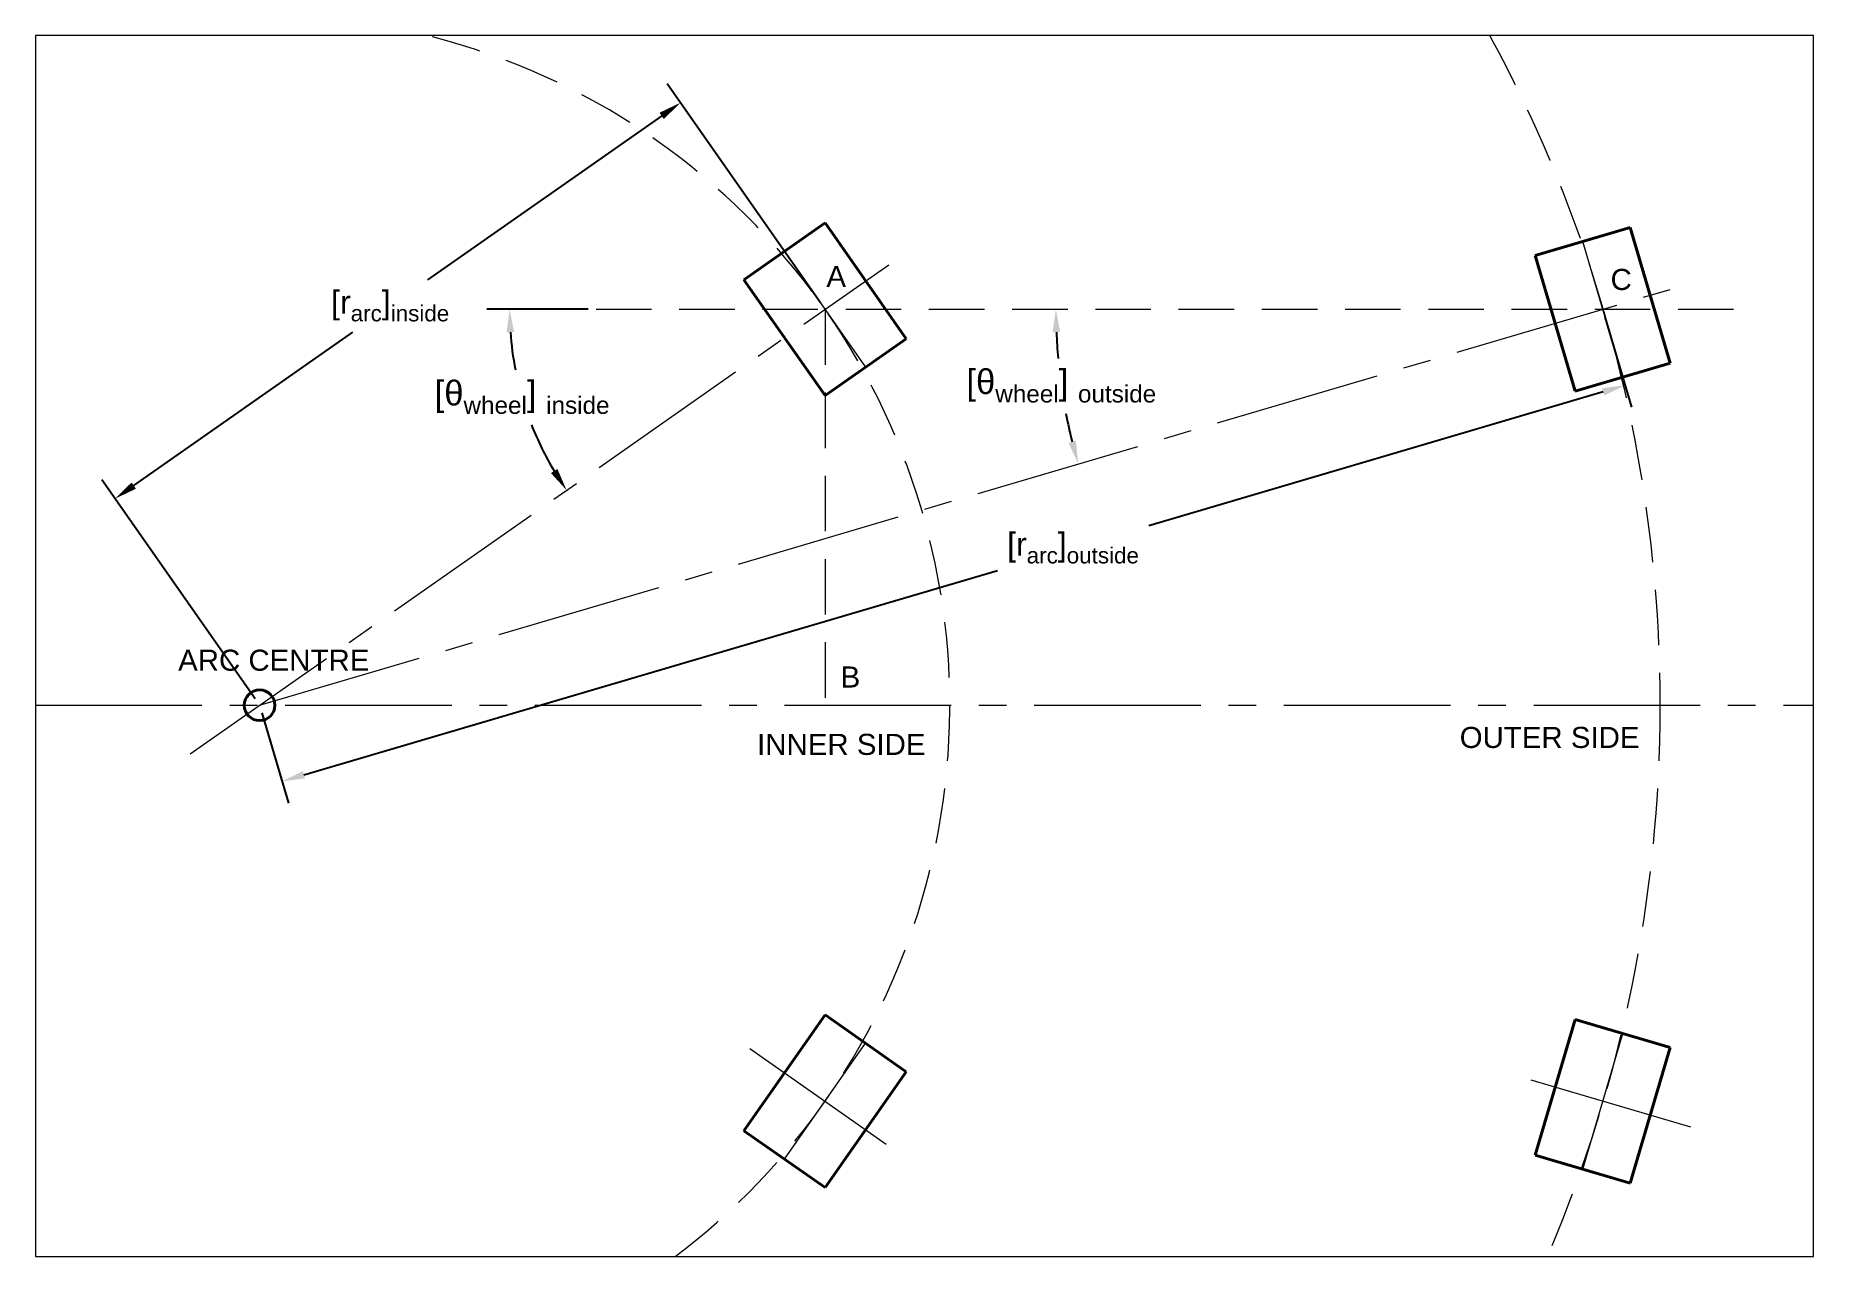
# Paper-space layout 'Layout1' of a CAD drawing. Header units: millimetres. Extents: x 0 to 196, y 122 to 256.
# The model-space entities are those that its viewports show. They can reach past a viewport. Long polylines and large blocks are cut down to what shows.
import ezdxf

# ---------------------------------------------------------------- set-up
doc = ezdxf.new("R2010")
doc.units = ezdxf.units.MM
doc.header["$LTSCALE"] = 0.3
doc.linetypes.add('CENTER2', pattern=[28.575, 19.05, -3.175, 3.175, -3.175])
doc.linetypes.add('DASHED2', pattern=[9.525, 6.35, -3.175])
doc.layers.get('0').update_dxf_attribs({"lineweight": 40})
for name, color, linetype, lineweight in [('center', 7, 'CENTER2', 18), ('dotted', 7, 'DASHED2', 18), ('solid', 7, 'Continuous', 18)]:
    doc.layers.add(name, color=color, linetype=linetype, lineweight=lineweight)
doc.styles.get("Standard").update_dxf_attribs({"font": 'arial.ttf'})
doc.dimstyles.get("Standard").update_dxf_attribs({"dimscale": 45, "dimtxt": 0.18, "dimasz": 0.18, "dimexe": 0.18, "dimexo": 0.0625, "dimgap": 0.09, "dimtad": 0, "dimtih": 1, "dimtoh": 1, "dimdec": 4, "dimzin": 0, "dimdsep": 46, "dimtxsty": 'Standard', "dimcen": 0.09, "dimadec": 0, "dimazin": 0, "dimtfac": 1, "dimtdec": 4, "dimtofl": 0, "dimtmove": 0, "dimatfit": 3, "dimfxl": 1, "dimtolj": 1, "dimtzin": 0, "dimarcsym": 0})

# ---------------------------------------------------------------- blocks, each defined once
blk = doc.blocks.new('*D7')
at = {"layer": 'Defpoints', "color": 0, "transparency": 16777216}
for p in [(2794, 2244.64), (2690.5, 2228.87), (3096.95, 2228.87), (2669.05, 2184.69), (2546.96, 2071.66)]:
    blk.add_point(p, dxfattribs=at)
at = {"layer": 'solid', "color": 0, "lineweight": -2, "transparency": 16777216}
blk.add_line((2687.69, 2228.87), (2651.83, 2228.87), dxfattribs=at)
for start, end in [(184.16141, 191.0459), (201.47243, 210.83859)]:
    blk.add_arc((2771.47, 2228.87), 111.55, start, end, dxfattribs=at)
at = {"layer": 'solid', "color": 0, "transparency": 16777216}
for points in [[(2658.87, 2220.73), (2661.57, 2220.82), (2659.93, 2228.87)], [(2676.83, 2172.42), (2674.56, 2170.95), (2680.1, 2164.89)]]:
    blk.add_solid(points, dxfattribs=at)
at = {"layer": 'solid', "color": 0, "transparency": 16777216, "insert": (2664.35, 2197.77), "char_height": 8.1, "width": 69.7837, "attachment_point": 5}
blk.add_mtext('\\A1;{\\H1.0833x;[θ\\H0.7x;\\S^ wheel;\\H1.4286x;] \\H0.7x;\\S^ inside;}', dxfattribs=at)
blk = doc.blocks.new('*D8')
at = {"layer": 'Defpoints', "color": 0, "transparency": 16777216}
for p in [(3075.06, 2237.3), (2690.5, 2228.87), (3096.95, 2228.87), (2856.63, 2192.14), (2571.53, 2088.87)]:
    blk.add_point(p, dxfattribs=at)
at = {"layer": 'solid', "color": 0, "lineweight": -2, "transparency": 16777216}
for start, end in [(182.40029, 185.14581), (190.97219, 194.02383)]:
    blk.add_arc((3046.47, 2228.87), 193.36, start, end, dxfattribs=at)
at = {"layer": 'solid', "color": 0, "transparency": 16777216}
for points in [[(2851.93, 2220.74), (2854.63, 2220.8), (2853.11, 2228.87)], [(2860.18, 2182.37), (2857.57, 2181.66), (2861, 2174.2)]]:
    blk.add_solid(points, dxfattribs=at)
at = {"layer": 'solid', "color": 0, "transparency": 16777216, "insert": (2855.02, 2201.8), "char_height": 8.1, "attachment_point": 5}
blk.add_mtext('\\A1;{\\H1.0833x;[θ\\H0.7x;\\S^ wheel;\\H1.4286x;] \\H0.7x;\\S^ outside;}', dxfattribs=at)
blk = doc.blocks.new('*D17')
at = {"layer": 'Defpoints', "color": 0, "transparency": 16777216}
for p in [(2771.47, 2228.87), (2520.4, 2161.89), (2571.53, 2088.87)]:
    blk.add_point(p, dxfattribs=at)
at = {"layer": 'solid', "color": 0, "lineweight": -2, "transparency": 16777216}
for p, q in [((2769.86, 2231.17), (2715.7, 2308.53)), ((2713.71, 2297.25), (2630.88, 2239.25)), ((2527.04, 2166.54), (2604.53, 2220.8)), ((2569.92, 2091.17), (2515.76, 2168.53))]:
    blk.add_line(p, q, dxfattribs=at)
at = {"layer": 'solid', "color": 0, "transparency": 16777216}
for points in [[(2712.93, 2298.35), (2714.48, 2296.14), (2720.34, 2301.89)], [(2526.26, 2167.64), (2527.81, 2165.43), (2520.4, 2161.89)]]:
    blk.add_solid(points, dxfattribs=at)
at = {"layer": 'solid', "color": 0, "transparency": 16777216, "insert": (2617.71, 2230.03), "char_height": 8.1, "attachment_point": 5}
blk.add_mtext('\\A1;[r{\\H0.7x;\\S^ arc;\\H1.4286x;]\\H0.7x;\\S^ inside;}', dxfattribs=at)
blk = doc.blocks.new('*D18')
at = {"layer": 'Defpoints', "color": 0, "transparency": 16777216}
for p in [(3046.47, 2228.87), (3054.4, 2201.99), (2571.53, 2088.87)]:
    blk.add_point(p, dxfattribs=at)
at = {"layer": 'solid', "color": 0, "lineweight": -2, "transparency": 16777216}
for p, q in [((3047.27, 2226.17), (3056.69, 2194.22)), ((3046.63, 2199.7), (2885.94, 2152.33)), ((2587.23, 2064.28), (2832.42, 2136.56)), ((2572.33, 2086.17), (2581.75, 2054.22))]:
    blk.add_line(p, q, dxfattribs=at)
at = {"layer": 'solid', "color": 0, "transparency": 16777216}
for points in [[(3046.25, 2200.99), (3047.01, 2198.41), (3054.4, 2201.99)], [(2586.84, 2065.58), (2587.61, 2062.99), (2579.46, 2061.99)]]:
    blk.add_solid(points, dxfattribs=at)
at = {"layer": 'solid', "color": 0, "transparency": 16777216, "insert": (2859.18, 2144.45), "char_height": 8.1, "attachment_point": 5}
blk.add_mtext('\\A1;[r{\\H0.7x;\\S^ arc;\\H1.4286x;]\\H0.69999x;\\S^ outside;}', dxfattribs=at)

msp = doc.modelspace()

# ---------------------------------------------------------------- linework, layer by layer
for p, q in [((2771.47019, 2259.38634), (2742.79987, 2239.31117)), ((2800.14901, 2218.42874), (2771.47019, 2259.38634)), ((3022.61989, 2247.90178), (3056.19172, 2257.79787)), ((3056.19172, 2257.79787), (3070.32898, 2209.83812)), ((3036.75716, 2199.94203), (3022.61989, 2247.90178)), ((2742.79987, 2239.31117), (2771.47869, 2198.35356)), ((2771.47869, 2198.35356), (2800.14901, 2218.42874)), ((3070.32898, 2209.83812), (3036.75716, 2199.94203)), ((2742.79987, 1938.42874), (2771.47869, 1979.38634)), ((2771.47869, 1979.38634), (2800.14901, 1959.31117)), ((3036.75716, 1977.79787), (3022.61989, 1929.83812)), ((3070.32898, 1967.90178), (3036.75716, 1977.79787)), ((3056.19172, 1919.94203), (3070.32898, 1967.90178)), ((2800.14901, 1959.31117), (2771.47019, 1918.35356)), ((2771.47019, 1918.35356), (2742.79987, 1938.42874)), ((3022.61989, 1929.83812), (3056.19172, 1919.94203))]:
    msp.add_line(p, q)
msp.add_circle((2571.53372, 2088.86995), 5.41)
at = {"layer": 'center'}
for p, q in [((3053.54307, 2204.89008), (3039.4058, 2252.84983)), ((2546.95916, 2071.66266), (2794.00112, 2244.64331)), ((2757.13503, 2249.34875), (2785.81385, 2208.39115)), ((2571.53372, 2088.86995), (3075.05828, 2237.29572)), ((2412.91428, 2088.86995), (3137.03826, 2088.86995)), ((2757.13503, 1928.39115), (2785.81385, 1969.34875)), ((3039.4058, 1924.89008), (3053.54307, 1972.84983)), ((2744.852, 1967.51119), (2794.00112, 1933.0966)), ((3077.64828, 1939.68073), (3020.09658, 1956.64545))]:
    msp.add_line(p, q, dxfattribs=at)
at = {"layer": 'dotted'}
for p, q in [((2690.49987, 2228.86995), (3096.94526, 2228.86995)), ((2771.47444, 2228.86995), (2771.47444, 2088.86995))]:
    msp.add_line(p, q, dxfattribs=at)
msp.add_circle((2571.53372, 2088.86995), 495.14512, dxfattribs=at)
msp.add_arc((2571.53372, 2088.86995), 244.08255, 281.22127549, 75.49845547, dxfattribs=at)

# ---------------------------------------------------------------- texts
at = {"layer": 'solid'}
for s, height, p in [('A', 7.44872, (2771.95338, 2236.77182)), ('C', 7.44872, (3049.24239, 2235.68637)), ('ARC CENTRE', 7.448723, (2542.72245, 2101.07351)), ('B', 7.44872, (2777.00092, 2095.14051)), ('OUTER SIDE', 7.448723, (2995.89465, 2073.77432)), ('INNER SIDE', 7.448723, (2747.45285, 2071.32117))]:
    msp.add_text(s, height=height, dxfattribs=at).set_placement(p)

# ---------------------------------------------------------------- dimensions: what is measured, and where the dimension line sits
for base, p1, p2, angle, text, picture, middle in [((2520.40302, 2161.89216), (2771.47444, 2228.86995), (2571.53372, 2088.86995), 215, '[r{\\H0.7x;\\S^ arc;\\H1.4286x;]\\H0.7x;\\S^ inside;}', '*D17', (2617.70715, 2230.02525)), ((3054.39788, 2201.99022), (2571.53372, 2088.86995), (3046.47444, 2228.86995), 16.42412676, '[r{\\H0.7x;\\S^ arc;\\H1.4286x;]\\H0.69999x;\\S^ outside;}', '*D18', (2859.18274, 2144.44594))]:
    dim = msp.add_linear_dim(base=base, p1=p1, p2=p2, angle=angle, text=text, dimstyle='Standard', dxfattribs=at)
    dim.commit()
    dim.dimension.update_dxf_attribs({"geometry": picture, "text_midpoint": middle, "dimtype": 161})
for base, line2, text, picture, middle in [((2669.04903, 2184.68795), ((2546.95916, 2071.66266), (2794.00112, 2244.64331)), '{\\H1.0833x;[θ\\H0.7x;\\S^ wheel;\\H1.4286x;] \\H0.7x;\\S^ inside;}', '*D7', (2664.34995, 2197.76757)), ((2856.63071, 2192.14197), ((2571.53372, 2088.86995), (3075.05828, 2237.29572)), '{\\H1.0833x;[θ\\H0.7x;\\S^ wheel;\\H1.4286x;] \\H0.7x;\\S^ outside;}', '*D8', (2855.01523, 2201.79677))]:
    dim = msp.add_angular_dim_2l(base=base, line1=((2690.49987, 2228.86995), (3096.94526, 2228.86995)), line2=line2, text=text, dimstyle='Standard', dxfattribs=at)
    dim.commit()
    dim.dimension.update_dxf_attribs({"geometry": picture, "text_midpoint": middle, "dimtype": 162})

psp = doc.layouts.get("Layout1")

# ---------------------------------------------------------------- viewports
at = {"layer": 'dotted', "view_target_point": (2732.24471, 2088.86995)}
psp.add_viewport(center=(98.09, 189.24), size=(195.89, 134.4954), view_center_point=(74.38751, 20.95117), view_height=431.6383975, dxfattribs=at)

doc.saveas('drawing.dxf')
